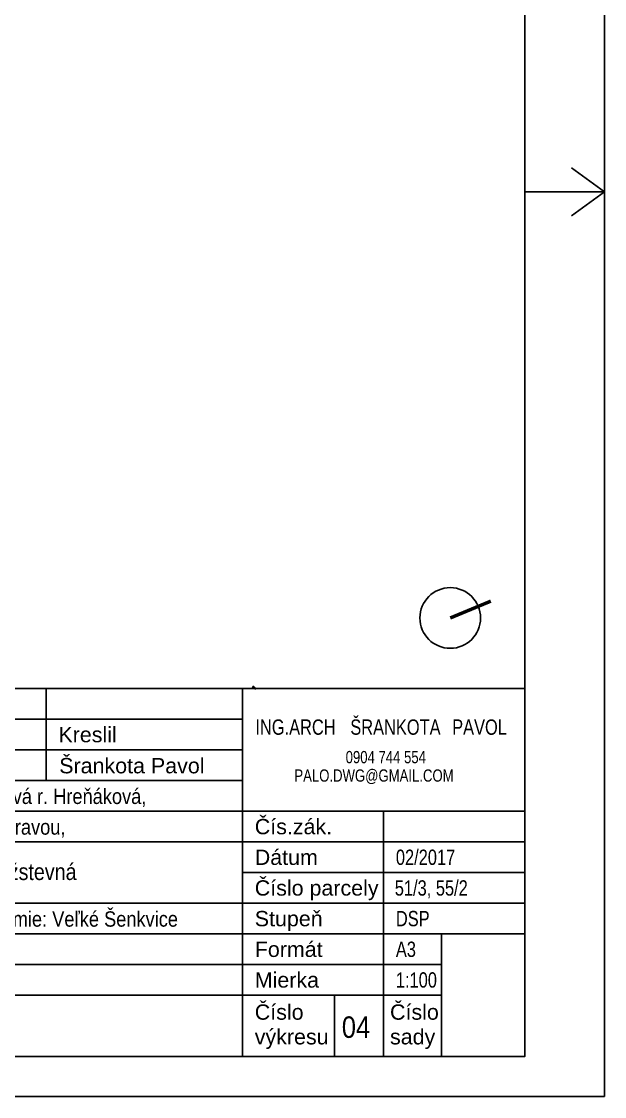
# Model space of a CAD drawing. Header units: millimetres. Extents: x 462666 to 1244237, y 2328025 to 3795663.
# Drawn here: x 1095326 to 1104828, y 2783316 to 2800842 of the extents above; entities that cross this region are included whole.
import ezdxf
from ezdxf.enums import TextEntityAlignment as Align

# ---------------------------------------------------------------- set-up
doc = ezdxf.new("R2010")
doc.units = ezdxf.units.MM
for name, color, linetype in [('KOTY', 96, 'Continuous'), ('MUR_POH', 64, 'Continuous'), ('POP', 7, 'Continuous'), ('RAM_100', 160, 'Continuous'), ('ROZPISKA100', 7, 'Continuous'), ('TXT_50_MIESTN', 7, 'Continuous')]:
    doc.layers.add(name, color=color, linetype=linetype)
doc.layers.add('P', color=250, linetype='Continuous', lineweight=100)
doc.styles.add('ARIAL', font='arial.ttf', dxfattribs={"height": 250})
doc.styles.add('ROMANS', font='arial.ttf', dxfattribs={"width": 0.85})

# ---------------------------------------------------------------- blocks, each defined once
blk = doc.blocks.new('Z_RAM_A_3_hp 1220')
at = {"layer": 'POP', "linetype": 'Continuous'}
blk.add_lwpolyline([(-288.5, -408), (-6.5, -408), (-6.5, -13), (-288.5, -13)], close=True, dxfattribs=at)
at = {"layer": 'RAM_100', "linetype": 'Continuous'}
for p, q in [((-147.5, 0), (-151.4, -5.38)), ((-147.5, -13), (-147.5, 0)), ((-147.5, 0), (-143.6, -5.38))]:
    blk.add_line(p, q, dxfattribs=at)
for points in [[(-297, -420), (0, -420), (0, 0), (-297, 0)], [(-288.5, -13), (-288.5, -408), (-6.5, -408), (-6.5, -13)]]:
    blk.add_lwpolyline(points, close=True, dxfattribs=at)

msp = doc.modelspace()

# ---------------------------------------------------------------- linework, layer by layer
at = {"layer": 'KOTY'}
msp.add_line((1104827.7, 2783816.4), (1104827.7, 2783316.4), dxfattribs=at)
at = {"layer": 'P', "color": 252, "linetype": 'Continuous'}
msp.add_lwpolyline([(1099131.3, 2789996.6), (1099109.1, 2789966.4)], dxfattribs=at)
at = {"layer": 'ROZPISKA100', "color": 2}
for p, q in [((1103527.7, 2789966.4), (1086127.7, 2789966.4)), ((1098927.7, 2789966.4), (1098927.7, 2783966.4)), ((1103527.7, 2783966.4), (1103527.7, 2789966.4)), ((1086127.7, 2787966.4), (1103527.7, 2787966.4)), ((1103527.7, 2785966.4), (1086127.7, 2785966.4)), ((1086127.7, 2783966.4), (1103527.7, 2783966.4))]:
    msp.add_line(p, q, dxfattribs=at)
at = {"layer": 'ROZPISKA100'}
for p, q in [((1095727.7, 2788466.4), (1095727.7, 2789966.4)), ((1086127.7, 2789466.4), (1098927.7, 2789466.4)), ((1086127.7, 2788966.4), (1098927.7, 2788966.4)), ((1086127.7, 2788466.4), (1098927.7, 2788466.4)), ((1101227.7, 2783966.4), (1101227.7, 2787966.4)), ((1086127.7, 2787466.4), (1103527.7, 2787466.4)), ((1098927.7, 2786966.4), (1103527.7, 2786966.4)), ((1086127.7, 2786466.4), (1103527.7, 2786466.4)), ((1086127.7, 2785466.4), (1102170.8, 2785466.4)), ((1086127.7, 2784966.4), (1102170.8, 2784966.4)), ((1100427.7, 2783966.4), (1100427.7, 2784966.4))]:
    msp.add_line(p, q, dxfattribs=at)
at = {"layer": 'ROZPISKA100', "flags": 128}
msp.add_lwpolyline([(1102170.8, 2783966.4), (1102170.8, 2785966.4)], dxfattribs=at)
at = {"layer": 'TXT_50_MIESTN', "const_width": 56.2}
msp.add_lwpolyline([(1102313.9, 2791117.7), (1102975, 2791392.2)], dxfattribs=at)
at = {"layer": 'TXT_50_MIESTN'}
msp.add_circle((1102313.9, 2791117.7), 494.3, dxfattribs=at)

# ---------------------------------------------------------------- block references
at = {"layer": 'MUR_POH', "ltscale": 0.3, "xscale": 100, "yscale": 100, "zscale": 100, "rotation": 270.0000000000635}
msp.add_blockref('Z_RAM_A_3_hp 1220', (1104827.7, 2783316.4), dxfattribs=at)

# ---------------------------------------------------------------- texts
at = {"layer": 'ROZPISKA100'}
for s, style, p in [('Kreslil', 'ARIAL', (1095927.7, 2789091.4)), ('Šrankota Pavol', 'ROMANS', (1095940.7, 2788584.9)), ('Čís.zák.', 'ARIAL', (1099127.7, 2787591.4)), ('Dátum', 'ARIAL', (1099127.7, 2787091.4)), ('Číslo parcely', 'ARIAL', (1099127.7, 2786591.4)), ('Stupeň', 'ARIAL', (1099127.7, 2786091.4)), ('Formát', 'ARIAL', (1099127.7, 2785591.4)), ('Mierka', 'ARIAL', (1099127.7, 2785091.4)), ('Číslo', 'ARIAL', (1099127.7, 2784568)), ('Číslo', 'ARIAL', (1101332.2, 2784568)), ('výkresu', 'ARIAL', (1099127.7, 2784165.5)), ('sady', 'ARIAL', (1101332.2, 2784165.5))]:
    msp.add_text(s, height=250, dxfattribs=dict(at, style=style)).set_placement(p)
at = {"layer": 'ROZPISKA100', "style": 'ROMANS', "width": 0.85}
for s, height, p in [('Števek Juraj r. Števek Ing. a Dáša Števeková r. Hreňáková, ', 250, (1089540.7, 2788084.9)), ('Radová, 1414/20, 95701 Bánovce nad Bebravou,', 250, (1089540.7, 2787584.9)), ('Novostavba rodinného domu na ul. Družstevná', 270, (1089540.7, 2786845.2)), ('Parcelné číslo C-KN 55/ 2, Katastrálne územie:^JVeľké Šenkvice', 250, (1089540.7, 2786084.9)), ('04', 350, (1100546.5, 2784272.2))]:
    msp.add_text(s, height=height, dxfattribs=at).set_placement(p)
at = {"layer": 'ROZPISKA100', "width": 0.8}
for tag, p, s in [('ING.ARCH', (1099138.3, 2789213.8), 'KRESLIL'), ('ŠRANKOTA', (1100685, 2789213.8), 'KRESLIL'), ('PAVOL', (1102345, 2789213.8), 'KRESLIL'), ('02/2017', (1101427.7, 2787091.4), 'DÁTUM'), ('51/3, 55/2', (1101409.9, 2786591.4), 'ARCH.ČÍSLO'), ('DSP', (1101427.7, 2786091.4), 'STUPEŇ'), ('A3', (1101427.7, 2785591.4), 'FORMÁT'), ('1:100', (1101427.7, 2785091.4), 'MIERKA')]:
    msp.add_attdef(tag, p, s, height=250, dxfattribs=at)
for tag, p in [('0904 744 554', (1101263.4, 2788849.3)), ('PALO.DWG@GMAIL.COM', (1101071.2, 2788549.1))]:
    msp.add_attdef(tag, text='KRESLIL', height=200, dxfattribs=at).set_placement(p, align=Align.MIDDLE_CENTER)

doc.saveas('drawing.dxf')
